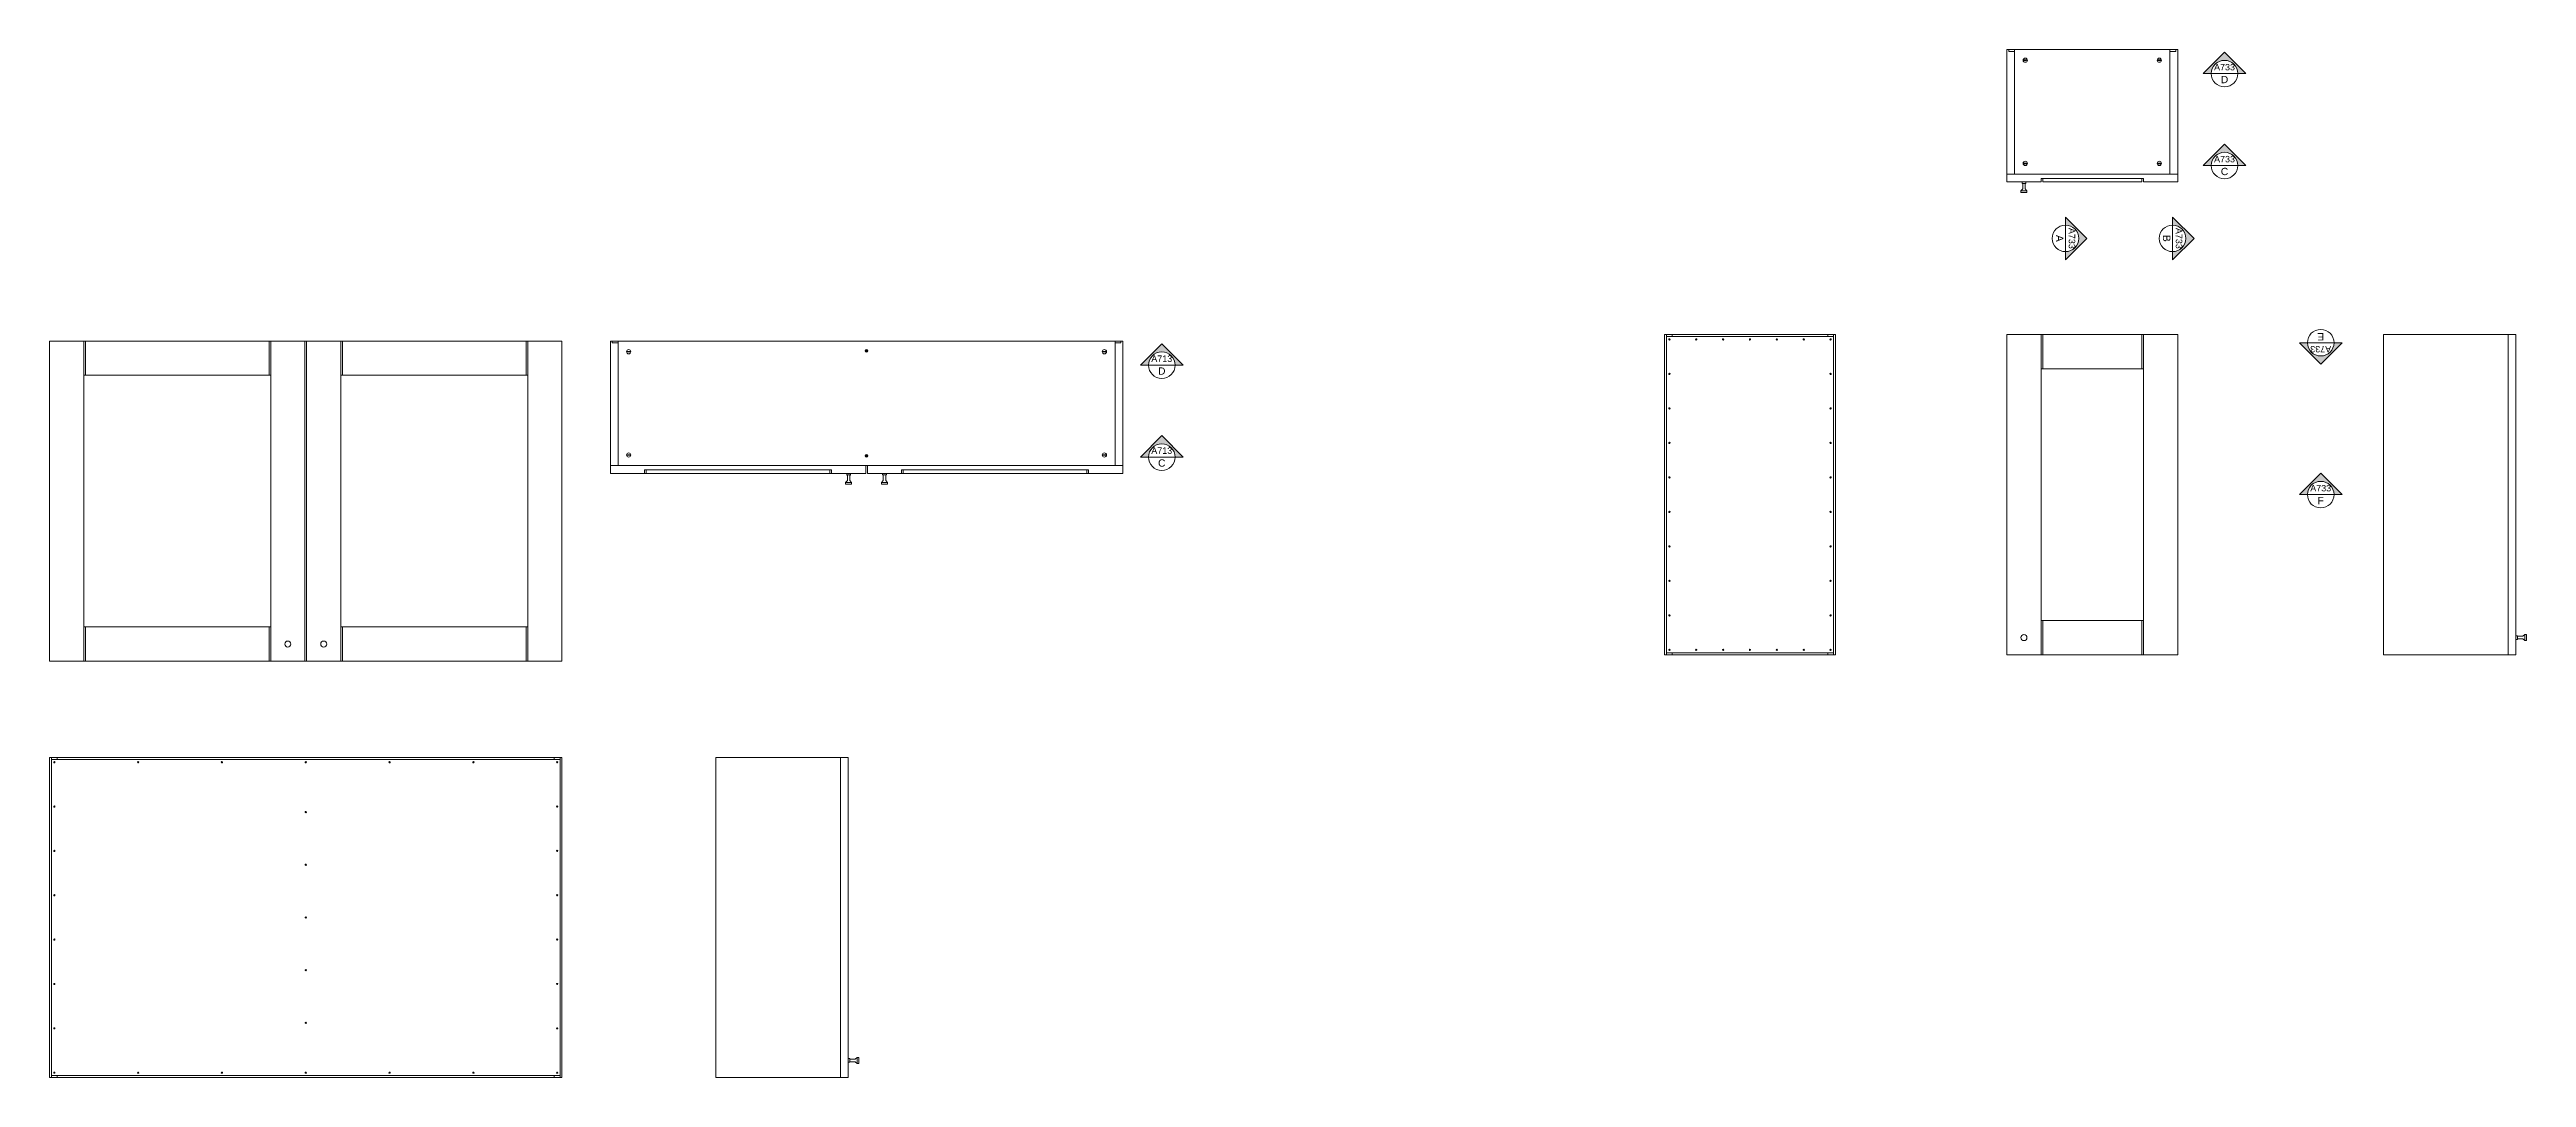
# Model space of a CAD drawing. Header units: centimetres. Extents: x -2268 to 3476, y -1681 to 1470.
# Drawn here: x -2268 to -1688, y 1229 to 1470 of the extents above; entities that cross this region are included whole.
import ezdxf
from ezdxf.enums import TextEntityAlignment as Align

# ---------------------------------------------------------------- set-up
doc = ezdxf.new("R2010")
doc.units = ezdxf.units.CM
doc.layers.get('0').update_dxf_attribs({"color": 5})
for name, color, linetype, lineweight in [('A-FURN_Num_Penna__251_Num_Penna__251_Num_Penna__2_Num_Penna__251_Num_Penna__251_Num_Penna__251_Num_Penna__251_Num_Penna__251_Num_Penna__251_Num_Penna__251_Num_Penna__251_Num_Penna__3_Num_Penna__3_Num_Penna__3_Num_Penna__3', 3, 'Continuous', 18), ('A-FURN_Num_Penna__252_Num_Penna__252_Num_Penna__3_Num_Penna__252_Num_Penna__252_Num_Penna__252_Num_Penna__252_Num_Penna__252_Num_Penna__252_Num_Penna__5_Num_Penna__5_Num_Penna__5_Num_Penna__5_Num_Penna__5_Num_Penna__5', 5, 'Continuous', 18), ('A-PRSP-1', 7, 'Continuous', 40), ('A-SECT-PATT_Num_Penna__5_Num_Penna__5_Num_Penna__5_Num_Penna__5_Num_Penna__5_Num_Penna__5_Num_Penna__5_Num_Penna__5_Num_Penna__5_Num_Penna__5_Num_Penna__5_Num_Penna__5_Num_Penna__5_Num_Penna__5', 5, 'Continuous', 18), ('A-SECT-PATT_Num_Penna__6_Num_Penna__6_Num_Penna__6_Num_Penna__6_Num_Penna__6_Num_Penna__6_Num_Penna__6_Num_Penna__6_Num_Penna__3_Num_Penna__3_Num_Penna__3_Num_Penna__3_Num_Penna__3_Num_Penna__3', 3, 'Continuous', 18), ('A-SECT-PATT_Num_Penna__6_Num_Penna__6_Num_Penna__6_Num_Penna__6_Num_Penna__6_Num_Penna__6_Num_Penna__6_Num_Penna__6_Num_Penna__3_Num_Penna__3_Num_Penna__3_Num_Penna__3_Num_Penna__3_Num_Penna__5', 5, 'Continuous', 18), ('A-SECT-PATT_Num_Penna__6_Num_Penna__6_Num_Penna__6_Num_Penna__6_Num_Penna__6_Num_Penna__6_Num_Penna__6_Num_Penna__6_Num_Penna__6_Num_Penna__5_Num_Penna__5_Num_Penna__5_Num_Penna__5_Num_Penna__5', 5, 'Continuous', 18), ('A-SECT-PATT_Num_Penna__6_Num_Penna__6_Num_Penna__6_Num_Penna__6_Num_Penna__6_Num_Penna__6_Num_Penna__6_Num_Penna__6_Num_Penna__6_Num_Penna__6_Num_Penna__6_Num_Penna__6_Num_Penna__6_Num_Penna__6', 6, 'Continuous', 18), ('PDF10_Solid Fills_Num_Penna__5_Num_Penna__5_Num_Penna__5_Num_Penna__5_Num_Penna__5_Num_Penna__5_Num_Penna__5_Num_Penna__5', 5, 'Continuous', 18), ('PDF16_Geometry_Num_Penna__5_Num_Penna__5_Num_Penna__5_Num_Penna__5_Num_Penna__5_Num_Penna__5_Num_Penna__5_Num_Penna__3_Num_Penna__3_Num_Penna__3_Num_Penna__3_Num_Penna__3_Num_Penna__3_Num_Penna__3', 3, 'Continuous', 18), ('PDF16_Geometry_Num_Penna__5_Num_Penna__5_Num_Penna__5_Num_Penna__5_Num_Penna__5_Num_Penna__5_Num_Penna__5_Num_Penna__5_Num_Penna__5_Num_Penna__5_Num_Penna__5_Num_Penna__5_Num_Penna__5_Num_Penna__5', 5, 'Continuous', 18), ('PDF16_Geometry_Num_Penna__6_Num_Penna__6_Num_Penna__3_Num_Penna__3_Num_Penna__3_Num_Penna__3_Num_Penna__3_Num_Penna__3_Num_Penna__3_Num_Penna__3_Num_Penna__3_Num_Penna__3_Num_Penna__3_Num_Penna__3', 3, 'Continuous', 18), ('PDF16_Geometry_Num_Penna__6_Num_Penna__6_Num_Penna__3_Num_Penna__3_Num_Penna__3_Num_Penna__3_Num_Penna__3_Num_Penna__3_Num_Penna__3_Num_Penna__3_Num_Penna__3_Num_Penna__3_Num_Penna__3_Num_Penna__5', 5, 'Continuous', 18), ('PDF16_Geometry_Num_Penna__6_Num_Penna__6_Num_Penna__6_Num_Penna__3_Num_Penna__3_Num_Penna__3_Num_Penna__3_Num_Penna__3_Num_Penna__3_Num_Penna__3_Num_Penna__3_Num_Penna__3_Num_Penna__3_Num_Penna__3', 3, 'Continuous', 18), ('PDF16_Geometry_Num_Penna__6_Num_Penna__6_Num_Penna__6_Num_Penna__6_Num_Penna__6_Num_Penna__6_Num_Penna__6_Num_Penna__6_Num_Penna__6_Num_Penna__6_Num_Penna__6_Num_Penna__6_Num_Penna__6_Num_Penna__6', 6, 'Continuous', 18), ('PDF17_Solid Fills_Num_Penna__5_Num_Penna__5_Num_Penna__5_Num_Penna__5_Num_Penna__5_Num_Penna__5', 5, 'Continuous', 18), ('PDF_Geometry_Num_Penna__7_Num_Penna__7_Num_Penna__3_Num_Penna__6_Num_Penna__6_Num_Penna__6_Num_Penna__6_Num_Penna__6_Num_Penna__6_Num_Penna__6_Num_Penna__6_Num_Penna__6_Num_Penna__6_Num_Penna__6', 6, 'Continuous', 18)]:
    doc.layers.add(name, color=color, linetype=linetype, lineweight=lineweight)
doc.styles.get("Standard").update_dxf_attribs({"font": 'Arial.ttf'})

# ---------------------------------------------------------------- blocks, each defined once
blk = doc.blocks.new('SYMBOL')
at = {"layer": 'A-PRSP-1', "linetype": 'Continuous', "lineweight": 20}
h = blk.add_hatch(color=256, dxfattribs=at)
h.dxf.hatch_style = 1
h.paths.add_polyline_path([(11.206, 4.948), (11.316, 4.948, -1), (11.678, 4.948), (11.788, 4.948), (11.497, 5.241)])
at = {"linetype": 'Continuous', "lineweight": 20}
blk.add_line((11.316, 4.948), (11.678, 4.948), dxfattribs=at)
at = {"layer": 'A-PRSP-1', "linetype": 'Continuous', "lineweight": 20}
for p, q in [((11.206, 4.948), (11.497, 5.241)), ((11.788, 4.948), (11.497, 5.241)), ((11.316, 4.948), (11.206, 4.948)), ((11.678, 4.948), (11.788, 4.948))]:
    blk.add_line(p, q, dxfattribs=at)
blk.add_circle((11.497, 4.948), 0.181, dxfattribs=at)
at = {"linetype": 'Continuous', "lineweight": 20}
for tag, p in [('TAVOLA', (11.497, 5.08)), ('SEZIONE', (11.497, 4.918))]:
    blk.add_attdef(tag, text='', height=0.1, dxfattribs=at).set_placement(p, align=Align.TOP_CENTER)

msp = doc.modelspace()

# ---------------------------------------------------------------- linework, layer by layer
at = {"layer": 'A-FURN_Num_Penna__251_Num_Penna__251_Num_Penna__2_Num_Penna__251_Num_Penna__251_Num_Penna__251_Num_Penna__251_Num_Penna__251_Num_Penna__251_Num_Penna__251_Num_Penna__251_Num_Penna__3_Num_Penna__3_Num_Penna__3_Num_Penna__3', "color": 5, "linetype": 'Continuous', "lineweight": 18}
for p, q in [((-2128.8489, 1370.3135), (-2128.4489, 1370.3135)), ((-2085.4489, 1370.3135), (-2085.0489, 1370.3135)), ((-2068.6489, 1370.3135), (-2068.2489, 1370.3135)), ((-2025.2489, 1370.3135), (-2024.8489, 1370.3135))]:
    msp.add_line(p, q, dxfattribs=at)
at = {"layer": 'A-FURN_Num_Penna__252_Num_Penna__252_Num_Penna__3_Num_Penna__252_Num_Penna__252_Num_Penna__252_Num_Penna__252_Num_Penna__252_Num_Penna__252_Num_Penna__5_Num_Penna__5_Num_Penna__5_Num_Penna__5_Num_Penna__5_Num_Penna__5', "color": 5, "linetype": 'Continuous', "lineweight": 18}
for centre in [(-2267.0483, 1302.6264), (-2247.4233, 1302.6264), (-2227.7983, 1302.6264), (-2208.1733, 1302.6264), (-2188.5483, 1302.6264), (-2168.9233, 1302.6264), (-2149.2983, 1302.6264), (-2267.0483, 1292.2336), (-2208.1733, 1290.9514), (-2149.2983, 1292.2336), (-2267.0483, 1281.8407), (-2149.2983, 1281.8407), (-2208.1733, 1278.6014), (-2267.0483, 1271.4478), (-2149.2983, 1271.4478), (-2208.1733, 1266.2514), (-2267.0483, 1261.055), (-2149.2983, 1261.055), (-2208.1733, 1253.9014), (-2267.0483, 1250.6621), (-2149.2983, 1250.6621), (-2208.1733, 1241.5514), (-2267.0483, 1240.2693), (-2149.2983, 1240.2693), (-2267.0483, 1229.8764), (-2247.4233, 1229.8764), (-2227.7983, 1229.8764), (-2208.1733, 1229.8764), (-2188.5483, 1229.8764), (-2168.9233, 1229.8764), (-2149.2983, 1229.8764)]:
    msp.add_circle(centre, 0.15, dxfattribs=at)
at = {"layer": 'A-SECT-PATT_Num_Penna__5_Num_Penna__5_Num_Penna__5_Num_Penna__5_Num_Penna__5_Num_Penna__5_Num_Penna__5_Num_Penna__5_Num_Penna__5_Num_Penna__5_Num_Penna__5_Num_Penna__5_Num_Penna__5_Num_Penna__5', "color": 5, "linetype": 'Continuous', "lineweight": 18}
for centre in [(-2212.3746, 1330.3135), (-2203.9746, 1330.3135)]:
    msp.add_circle(centre, 0.7, dxfattribs=at)
at = {"layer": 'A-SECT-PATT_Num_Penna__6_Num_Penna__6_Num_Penna__6_Num_Penna__6_Num_Penna__6_Num_Penna__6_Num_Penna__6_Num_Penna__6_Num_Penna__3_Num_Penna__3_Num_Penna__3_Num_Penna__3_Num_Penna__3_Num_Penna__3', "color": 5, "linetype": 'Continuous', "lineweight": 18}
msp.add_line((-1889.5239, 1402.8247), (-1888.1739, 1402.8247), dxfattribs=at)
at = {"layer": 'A-SECT-PATT_Num_Penna__6_Num_Penna__6_Num_Penna__6_Num_Penna__6_Num_Penna__6_Num_Penna__6_Num_Penna__6_Num_Penna__6_Num_Penna__3_Num_Penna__3_Num_Penna__3_Num_Penna__3_Num_Penna__3_Num_Penna__5', "color": 5, "linetype": 'Continuous', "lineweight": 18}
for p, q in [((-1851.7739, 1402.8247), (-1850.4239, 1402.8247)), ((-1889.5239, 1327.8247), (-1888.1739, 1327.8247)), ((-1851.7739, 1327.8247), (-1850.4239, 1327.8247))]:
    msp.add_line(p, q, dxfattribs=at)
at = {"layer": 'A-SECT-PATT_Num_Penna__6_Num_Penna__6_Num_Penna__6_Num_Penna__6_Num_Penna__6_Num_Penna__6_Num_Penna__6_Num_Penna__6_Num_Penna__6_Num_Penna__5_Num_Penna__5_Num_Penna__5_Num_Penna__5_Num_Penna__5', "color": 5, "linetype": 'Continuous', "lineweight": 18}
msp.add_circle((-1805.8159, 1331.8247), 0.7, dxfattribs=at)
at = {"layer": 'A-SECT-PATT_Num_Penna__6_Num_Penna__6_Num_Penna__6_Num_Penna__6_Num_Penna__6_Num_Penna__6_Num_Penna__6_Num_Penna__6_Num_Penna__6_Num_Penna__6_Num_Penna__6_Num_Penna__6_Num_Penna__6_Num_Penna__6', "color": 6, "linetype": 'Continuous', "lineweight": 18}
for p, q in [((-1801.8159, 1439.4262), (-1801.8159, 1438.6262)), ((-1801.4159, 1439.4262), (-1801.4159, 1438.6262)), ((-1778.2159, 1439.4262), (-1778.2159, 1438.6262)), ((-1777.8159, 1439.4262), (-1777.8159, 1438.6262)), ((-2260.1733, 1401.3135), (-2260.1733, 1326.3135)), ((-2259.7733, 1401.3135), (-2259.7733, 1393.3135)), ((-2216.7733, 1401.3135), (-2216.7733, 1393.3135)), ((-2216.3733, 1401.3135), (-2216.3733, 1326.3135)), ((-2208.3733, 1401.3135), (-2208.3733, 1326.3135)), ((-2207.976, 1401.3135), (-2207.976, 1326.3135)), ((-2199.9733, 1401.3135), (-2199.9733, 1326.3135)), ((-2199.5733, 1401.3135), (-2199.5733, 1393.3135)), ((-2156.5733, 1401.3135), (-2156.5733, 1393.3135)), ((-2156.1733, 1401.3135), (-2156.1733, 1326.3135)), ((-1889.9739, 1402.8247), (-1889.5239, 1402.8247)), ((-1889.9739, 1402.8247), (-1889.9739, 1327.8247)), ((-1889.5239, 1402.8247), (-1889.5239, 1327.8247)), ((-1889.5239, 1402.3747), (-1888.1739, 1402.3747)), ((-1888.1739, 1402.8247), (-1888.1739, 1402.3747)), ((-1888.1739, 1402.8247), (-1851.7739, 1402.8247)), ((-1888.1739, 1402.3747), (-1850.4239, 1402.3747)), ((-1851.7739, 1402.8247), (-1851.7739, 1402.3747)), ((-1850.4239, 1402.8247), (-1850.4239, 1327.8247)), ((-1850.4239, 1402.8247), (-1849.9739, 1402.8247)), ((-1849.9739, 1402.8247), (-1849.9739, 1327.8247)), ((-1809.8159, 1402.8247), (-1769.8159, 1402.8247)), ((-1809.8159, 1402.8247), (-1809.8159, 1327.8247)), ((-1801.8159, 1402.8247), (-1801.8159, 1327.8247)), ((-1801.4159, 1402.8247), (-1801.4159, 1394.8247)), ((-1778.2159, 1402.8247), (-1778.2159, 1394.8247)), ((-1777.8159, 1402.8247), (-1777.8159, 1327.8247)), ((-1769.8159, 1402.8247), (-1769.8159, 1327.8247)), ((-2260.1733, 1393.3135), (-2216.3733, 1393.3135)), ((-2199.9733, 1393.3135), (-2156.1733, 1393.3135)), ((-1801.8159, 1394.8247), (-1777.8159, 1394.8247)), ((-2128.8489, 1371.1135), (-2128.8489, 1370.3135)), ((-2128.4489, 1371.1135), (-2128.4489, 1370.3135)), ((-2085.4489, 1371.1135), (-2085.4489, 1370.3135)), ((-2085.0489, 1371.1135), (-2085.0489, 1370.3135)), ((-2068.6489, 1371.1135), (-2068.6489, 1370.3135)), ((-2068.2489, 1371.1135), (-2068.2489, 1370.3135)), ((-2025.2489, 1371.1135), (-2025.2489, 1370.3135)), ((-2024.8489, 1371.1135), (-2024.8489, 1370.3135)), ((-2260.1733, 1334.3135), (-2216.3733, 1334.3135)), ((-2259.7733, 1334.3135), (-2259.7733, 1326.3135)), ((-2216.7733, 1334.3135), (-2216.7733, 1326.3135)), ((-2199.9733, 1334.3135), (-2156.1733, 1334.3135)), ((-2199.5733, 1334.3135), (-2199.5733, 1326.3135)), ((-2156.5733, 1334.3135), (-2156.5733, 1326.3135)), ((-1801.8159, 1335.8247), (-1777.8159, 1335.8247)), ((-1801.4159, 1335.8247), (-1801.4159, 1327.8247)), ((-1778.2159, 1335.8247), (-1778.2159, 1327.8247)), ((-1889.5239, 1328.2747), (-1888.1739, 1328.2747)), ((-1888.1739, 1327.8247), (-1888.1739, 1328.2747)), ((-1888.1739, 1328.2747), (-1850.4239, 1328.2747)), ((-1851.7739, 1327.8247), (-1851.7739, 1328.2747)), ((-1889.9739, 1327.8247), (-1889.5239, 1327.8247)), ((-1888.1739, 1327.8247), (-1851.7739, 1327.8247)), ((-1850.4239, 1327.8247), (-1849.9739, 1327.8247)), ((-1809.8159, 1327.8247), (-1769.8159, 1327.8247))]:
    msp.add_line(p, q, dxfattribs=at)
at = {"layer": 'PDF10_Solid Fills_Num_Penna__5_Num_Penna__5_Num_Penna__5_Num_Penna__5_Num_Penna__5_Num_Penna__5_Num_Penna__5_Num_Penna__5', "color": 5, "linetype": 'Continuous', "lineweight": 18}
for p, q in [((-1805.2626, 1467.1762), (-1805.7693, 1467.1762)), ((-1805.2626, 1467.0762), (-1805.7693, 1467.0762)), ((-1774.3693, 1467.1762), (-1773.8626, 1467.1762)), ((-1774.3693, 1467.0762), (-1773.8626, 1467.0762)), ((-1805.2626, 1442.9762), (-1805.7693, 1442.9762)), ((-1805.2626, 1442.8762), (-1805.7693, 1442.8762)), ((-1774.3693, 1442.9762), (-1773.8626, 1442.9762)), ((-1774.3693, 1442.8762), (-1773.8626, 1442.8762)), ((-2132.2956, 1398.8635), (-2132.8023, 1398.8635)), ((-2132.2956, 1398.7635), (-2132.8023, 1398.7635)), ((-2076.9718, 1399.0135), (-2076.9045, 1399.1136)), ((-2076.9718, 1399.0135), (-2076.9045, 1398.9135)), ((-2076.9045, 1399.1136), (-2076.7934, 1399.1136)), ((-2076.9045, 1398.9135), (-2076.7934, 1398.9135)), ((-2076.7261, 1399.0135), (-2076.7934, 1399.1136)), ((-2076.7261, 1399.0135), (-2076.7934, 1398.9135)), ((-2021.4023, 1398.8635), (-2020.8956, 1398.8635)), ((-2021.4023, 1398.7635), (-2020.8956, 1398.7635)), ((-2132.2956, 1374.6635), (-2132.8023, 1374.6635)), ((-2132.2956, 1374.5635), (-2132.8023, 1374.5635)), ((-2076.9718, 1374.4135), (-2076.9045, 1374.5136)), ((-2076.9718, 1374.4135), (-2076.9045, 1374.3135)), ((-2076.9045, 1374.5136), (-2076.7934, 1374.5136)), ((-2076.9045, 1374.3135), (-2076.7934, 1374.3135)), ((-2076.7261, 1374.4135), (-2076.7934, 1374.5136)), ((-2076.7261, 1374.4135), (-2076.7934, 1374.3135)), ((-2021.4023, 1374.6635), (-2020.8956, 1374.6635)), ((-2021.4023, 1374.5635), (-2020.8956, 1374.5635))]:
    msp.add_line(p, q, dxfattribs=at)
for centre, radius in [((-1805.5159, 1467.1262), 0.5), ((-1774.1159, 1467.1262), 0.5), ((-1805.5159, 1442.9262), 0.5), ((-1774.1159, 1442.9262), 0.5), ((-2132.5489, 1398.8135), 0.5), ((-2076.8489, 1399.0135), 0.3), ((-2021.1489, 1398.8135), 0.5), ((-2132.5489, 1374.6135), 0.5), ((-2076.8489, 1374.4135), 0.3), ((-2021.1489, 1374.6135), 0.5)]:
    msp.add_circle(centre, radius, dxfattribs=at)
for centre, start, end in [((-1805.7693, 1467.1262), 90, 270), ((-1805.2626, 1467.1262), 270, 90), ((-1774.3693, 1467.1262), 90, 270), ((-1773.8626, 1467.1262), 270, 90), ((-1805.7693, 1442.9262), 90, 270), ((-1805.2626, 1442.9262), 270, 90), ((-1774.3693, 1442.9262), 90, 270), ((-1773.8626, 1442.9262), 270, 90), ((-2132.8023, 1398.8135), 90, 270), ((-2132.2956, 1398.8135), 270, 90), ((-2021.4023, 1398.8135), 90, 270), ((-2020.8956, 1398.8135), 270, 90), ((-2132.8023, 1374.6135), 90, 270), ((-2132.2956, 1374.6135), 270, 90), ((-2021.4023, 1374.6135), 90, 270), ((-2020.8956, 1374.6135), 270, 90)]:
    msp.add_arc(centre, 0.05, start, end, dxfattribs=at)
at = {"layer": 'PDF16_Geometry_Num_Penna__5_Num_Penna__5_Num_Penna__5_Num_Penna__5_Num_Penna__5_Num_Penna__5_Num_Penna__5_Num_Penna__3_Num_Penna__3_Num_Penna__3_Num_Penna__3_Num_Penna__3_Num_Penna__3_Num_Penna__3', "color": 5, "linetype": 'Continuous', "lineweight": 18}
for p, q in [((-2208.3733, 1401.3135), (-2207.976, 1401.3135)), ((-2208.3733, 1326.3135), (-2207.976, 1326.3135))]:
    msp.add_line(p, q, dxfattribs=at)
at = {"layer": 'PDF16_Geometry_Num_Penna__5_Num_Penna__5_Num_Penna__5_Num_Penna__5_Num_Penna__5_Num_Penna__5_Num_Penna__5_Num_Penna__5_Num_Penna__5_Num_Penna__5_Num_Penna__5_Num_Penna__5_Num_Penna__5_Num_Penna__5', "color": 5, "linetype": 'Continuous', "lineweight": 18}
for p, q in [((-1805.3681, 1438.6262), (-1806.2637, 1438.6262)), ((-1806.2637, 1438.2608), (-1806.2637, 1438.6262)), ((-1805.3681, 1438.2608), (-1805.3681, 1438.6262)), ((-1806.5159, 1436.5174), (-1806.1152, 1436.9534)), ((-1805.1159, 1436.5174), (-1806.5159, 1436.5174)), ((-1806.5159, 1436.1262), (-1806.5159, 1436.5174)), ((-1805.1159, 1436.1262), (-1806.5159, 1436.1262)), ((-1805.3681, 1438.2608), (-1806.2637, 1438.2608)), ((-1806.1152, 1436.9534), (-1806.1152, 1438.1123)), ((-1805.5166, 1436.9534), (-1805.5166, 1438.1123)), ((-1805.1159, 1436.5174), (-1805.5166, 1436.9534)), ((-1805.1159, 1436.1262), (-1805.1159, 1436.5174)), ((-2081.4981, 1369.9481), (-2081.4981, 1370.3135)), ((-2080.6025, 1369.9481), (-2081.4981, 1369.9481)), ((-2081.3496, 1368.6407), (-2081.3496, 1369.7996)), ((-2080.4011, 1370.3135), (-2081.2967, 1370.3135)), ((-2080.7509, 1368.6407), (-2080.7509, 1369.7996)), ((-2080.6025, 1369.9481), (-2080.6025, 1370.3135)), ((-2072.2025, 1370.3135), (-2073.0981, 1370.3135)), ((-2073.0981, 1369.9481), (-2073.0981, 1370.3135)), ((-2072.2025, 1369.9481), (-2073.0981, 1369.9481)), ((-2072.9496, 1368.6407), (-2072.9496, 1369.7996)), ((-2072.3509, 1368.6407), (-2072.3509, 1369.7996)), ((-2072.2025, 1369.9481), (-2072.2025, 1370.3135)), ((-2081.7503, 1368.2047), (-2081.3496, 1368.6407)), ((-2080.3503, 1368.2047), (-2081.7503, 1368.2047)), ((-2081.7503, 1367.8135), (-2081.7503, 1368.2047)), ((-2080.3503, 1367.8135), (-2081.7503, 1367.8135)), ((-2080.3503, 1368.2047), (-2080.7509, 1368.6407)), ((-2080.3503, 1367.8135), (-2080.3503, 1368.2047)), ((-2073.3503, 1368.2047), (-2072.9496, 1368.6407)), ((-2071.9503, 1368.2047), (-2073.3503, 1368.2047)), ((-2073.3503, 1367.8135), (-2073.3503, 1368.2047)), ((-2071.9503, 1367.8135), (-2073.3503, 1367.8135)), ((-2071.9503, 1368.2047), (-2072.3509, 1368.6407)), ((-2071.9503, 1367.8135), (-2071.9503, 1368.2047)), ((-1690.2754, 1332.2725), (-1690.6409, 1332.2725)), ((-1690.2754, 1331.3769), (-1690.6409, 1331.3769)), ((-1690.2754, 1332.2725), (-1690.2754, 1331.3769)), ((-1688.968, 1332.124), (-1690.1269, 1332.124)), ((-1688.968, 1331.5254), (-1690.1269, 1331.5254)), ((-1688.532, 1332.5247), (-1688.968, 1332.124)), ((-1688.532, 1331.1247), (-1688.968, 1331.5254)), ((-1688.1409, 1332.5247), (-1688.532, 1332.5247)), ((-1688.532, 1332.5247), (-1688.532, 1331.1247)), ((-1688.1409, 1331.1247), (-1688.532, 1331.1247)), ((-1688.1409, 1332.5247), (-1688.1409, 1331.1247)), ((-2080.7986, 1233.1992), (-2081.164, 1233.1992)), ((-2080.7986, 1232.3036), (-2081.164, 1232.3036)), ((-2080.7986, 1233.1992), (-2080.7986, 1232.3036)), ((-2079.4912, 1233.0507), (-2080.6501, 1233.0507)), ((-2079.4912, 1232.4521), (-2080.6501, 1232.4521)), ((-2079.0552, 1233.4514), (-2079.4912, 1233.0507)), ((-2079.0552, 1232.0514), (-2079.4912, 1232.4521)), ((-2078.664, 1233.4514), (-2079.0552, 1233.4514)), ((-2079.0552, 1233.4514), (-2079.0552, 1232.0514)), ((-2078.664, 1232.0514), (-2079.0552, 1232.0514)), ((-2078.664, 1233.4514), (-2078.664, 1232.0514))]:
    msp.add_line(p, q, dxfattribs=at)
for centre, start, end in [((-1806.2637, 1438.1123), 0, 90), ((-1805.3681, 1438.1123), 90, 180), ((-2081.4981, 1369.7996), 0, 90), ((-2080.6025, 1369.7996), 90, 180), ((-2073.0981, 1369.7996), 0, 90), ((-2072.2025, 1369.7996), 90, 180), ((-1690.1269, 1332.2725), 180, 270), ((-1690.1269, 1331.3769), 90, 180), ((-2080.6501, 1233.1992), 180, 270), ((-2080.6501, 1232.3036), 90, 180)]:
    msp.add_arc(centre, 0.1485, start, end, dxfattribs=at)
at = {"layer": 'PDF16_Geometry_Num_Penna__6_Num_Penna__6_Num_Penna__3_Num_Penna__3_Num_Penna__3_Num_Penna__3_Num_Penna__3_Num_Penna__3_Num_Penna__3_Num_Penna__3_Num_Penna__3_Num_Penna__3_Num_Penna__3_Num_Penna__3', "color": 5, "linetype": 'Continuous', "lineweight": 18}
for p, q in [((-2136.3989, 1401.3135), (-2135.0489, 1401.3135)), ((-2018.6489, 1401.3135), (-2017.2989, 1401.3135))]:
    msp.add_line(p, q, dxfattribs=at)
at = {"layer": 'PDF16_Geometry_Num_Penna__6_Num_Penna__6_Num_Penna__3_Num_Penna__3_Num_Penna__3_Num_Penna__3_Num_Penna__3_Num_Penna__3_Num_Penna__3_Num_Penna__3_Num_Penna__3_Num_Penna__3_Num_Penna__3_Num_Penna__5', "color": 5, "linetype": 'Continuous', "lineweight": 18}
for p, q in [((-1809.3659, 1469.6262), (-1808.0159, 1469.6262)), ((-1771.6159, 1469.6262), (-1770.2659, 1469.6262))]:
    msp.add_line(p, q, dxfattribs=at)
at = {"layer": 'PDF16_Geometry_Num_Penna__6_Num_Penna__6_Num_Penna__6_Num_Penna__3_Num_Penna__3_Num_Penna__3_Num_Penna__3_Num_Penna__3_Num_Penna__3_Num_Penna__3_Num_Penna__3_Num_Penna__3_Num_Penna__3_Num_Penna__3', "color": 5, "linetype": 'Continuous', "lineweight": 18}
for p, q in [((-2267.7233, 1303.7514), (-2266.3733, 1303.7514)), ((-2149.9733, 1303.7514), (-2148.6233, 1303.7514)), ((-2267.7233, 1228.7514), (-2266.3733, 1228.7514)), ((-2149.9733, 1228.7514), (-2148.6233, 1228.7514))]:
    msp.add_line(p, q, dxfattribs=at)
at = {"layer": 'PDF16_Geometry_Num_Penna__6_Num_Penna__6_Num_Penna__6_Num_Penna__6_Num_Penna__6_Num_Penna__6_Num_Penna__6_Num_Penna__6_Num_Penna__6_Num_Penna__6_Num_Penna__6_Num_Penna__6_Num_Penna__6_Num_Penna__6', "color": 6, "linetype": 'Continuous', "lineweight": 18}
for p, q in [((-1809.8159, 1469.6262), (-1809.3659, 1469.6262)), ((-1809.8159, 1469.6262), (-1809.8159, 1438.6262)), ((-1809.3659, 1469.6262), (-1809.3659, 1469.1762)), ((-1809.3659, 1469.1762), (-1808.0159, 1469.1762)), ((-1808.0159, 1469.6262), (-1808.0159, 1440.4262)), ((-1808.0159, 1469.6262), (-1769.8159, 1469.6262)), ((-1771.6159, 1469.6262), (-1771.6159, 1440.4262)), ((-1770.2659, 1469.1762), (-1771.6159, 1469.1762)), ((-1770.2659, 1469.6262), (-1770.2659, 1469.1762)), ((-1770.2659, 1469.6262), (-1769.8159, 1469.6262)), ((-1769.8159, 1469.6262), (-1769.8159, 1438.6262)), ((-1809.8159, 1440.4262), (-1769.8159, 1440.4262)), ((-1809.8159, 1438.6262), (-1801.8159, 1438.6262)), ((-1801.8159, 1439.4262), (-1777.8159, 1439.4262)), ((-1801.4159, 1438.6262), (-1778.2159, 1438.6262)), ((-1777.8159, 1438.6262), (-1769.8159, 1438.6262)), ((-2268.1733, 1401.3135), (-2208.3733, 1401.3135)), ((-2268.1733, 1401.3135), (-2268.1733, 1326.3135)), ((-2207.976, 1401.3135), (-2148.1733, 1401.3135)), ((-2148.1733, 1401.3135), (-2148.1733, 1326.3135)), ((-2136.8489, 1401.3135), (-2136.3989, 1401.3135)), ((-2136.8489, 1401.3135), (-2136.8489, 1370.3135)), ((-2136.3989, 1401.3135), (-2136.3989, 1400.8635)), ((-2136.3989, 1400.8635), (-2135.0489, 1400.8635)), ((-2135.0489, 1401.3135), (-2135.0489, 1372.1135)), ((-2135.0489, 1401.3135), (-2018.6489, 1401.3135)), ((-2018.6489, 1401.3135), (-2018.6489, 1372.1135)), ((-2017.2989, 1400.8635), (-2018.6489, 1400.8635)), ((-2017.2989, 1401.3135), (-2017.2989, 1400.8635)), ((-2017.2989, 1401.3135), (-2016.8489, 1401.3135)), ((-2016.8489, 1401.3135), (-2016.8489, 1370.3135)), ((-1721.6409, 1327.8247), (-1721.6409, 1402.8247)), ((-1721.6409, 1402.8247), (-1690.6409, 1402.8247)), ((-1692.4409, 1402.8247), (-1692.4409, 1327.8247)), ((-1690.6409, 1402.8247), (-1690.6409, 1327.8247)), ((-2136.8489, 1372.1135), (-2016.8489, 1372.1135)), ((-2136.8489, 1370.3135), (-2128.8489, 1370.3135)), ((-2128.8489, 1371.1135), (-2085.0489, 1371.1135)), ((-2128.4489, 1370.3135), (-2085.4489, 1370.3135)), ((-2085.0489, 1370.3135), (-2077.0489, 1370.3135)), ((-2077.0489, 1370.3135), (-2077.0489, 1372.1135)), ((-2076.6489, 1370.3135), (-2076.6489, 1372.1135)), ((-2076.6489, 1370.3135), (-2068.6489, 1370.3135)), ((-2068.6489, 1371.1135), (-2024.8489, 1371.1135)), ((-2068.2489, 1370.3135), (-2025.2489, 1370.3135)), ((-2024.8489, 1370.3135), (-2016.8489, 1370.3135)), ((-2268.1733, 1326.3135), (-2208.3733, 1326.3135)), ((-2207.976, 1326.3135), (-2148.1733, 1326.3135)), ((-1721.6409, 1327.8247), (-1690.6409, 1327.8247)), ((-2268.1733, 1303.7514), (-2268.1733, 1228.7514)), ((-2268.1733, 1303.7514), (-2267.7233, 1303.7514)), ((-2267.7233, 1303.7514), (-2267.7233, 1228.7514)), ((-2267.7233, 1303.3014), (-2266.3733, 1303.3014)), ((-2266.3733, 1303.7514), (-2149.9733, 1303.7514)), ((-2266.3733, 1303.3014), (-2149.9733, 1303.3014)), ((-2149.9733, 1303.3014), (-2148.6233, 1303.3014)), ((-2148.6233, 1303.7514), (-2148.6233, 1228.7514)), ((-2148.6233, 1303.7514), (-2148.1733, 1303.7514)), ((-2148.1733, 1303.7514), (-2148.1733, 1228.7514)), ((-2112.164, 1228.7514), (-2112.164, 1303.7514)), ((-2112.164, 1303.7514), (-2081.164, 1303.7514)), ((-2082.964, 1303.7514), (-2082.964, 1228.7514)), ((-2081.164, 1303.7514), (-2081.164, 1228.7514)), ((-2268.1733, 1228.7514), (-2267.7233, 1228.7514)), ((-2267.7233, 1229.2014), (-2266.3733, 1229.2014)), ((-2266.3733, 1229.2014), (-2266.3733, 1228.7514)), ((-2266.3733, 1229.2014), (-2149.9733, 1229.2014)), ((-2266.3733, 1228.7514), (-2149.9733, 1228.7514)), ((-2149.9733, 1229.2014), (-2148.6233, 1229.2014)), ((-2149.9733, 1229.2014), (-2149.9733, 1228.7514)), ((-2148.6233, 1228.7514), (-2148.1733, 1228.7514)), ((-2112.164, 1228.7514), (-2081.164, 1228.7514))]:
    msp.add_line(p, q, dxfattribs=at)
at = {"layer": 'PDF17_Solid Fills_Num_Penna__5_Num_Penna__5_Num_Penna__5_Num_Penna__5_Num_Penna__5_Num_Penna__5', "color": 5, "linetype": 'Continuous', "lineweight": 18}
for centre in [(-1888.8489, 1401.6997), (-1882.5573, 1401.6997), (-1876.2656, 1401.6997), (-1869.9739, 1401.6997), (-1863.6823, 1401.6997), (-1857.3906, 1401.6997), (-1851.0989, 1401.6997), (-1888.8489, 1393.6163), (-1851.0989, 1393.6163), (-1888.8489, 1385.533), (-1851.0989, 1385.533), (-1888.8489, 1377.4497), (-1851.0989, 1377.4497), (-1888.8489, 1369.3663), (-1851.0989, 1369.3663), (-1888.8489, 1361.283), (-1851.0989, 1361.283), (-1888.8489, 1353.1997), (-1851.0989, 1353.1997), (-1888.8489, 1345.1163), (-1851.0989, 1345.1163), (-1888.8489, 1337.033), (-1851.0989, 1337.033), (-1888.8489, 1328.9497), (-1882.5573, 1328.9497), (-1876.2656, 1328.9497), (-1869.9739, 1328.9497), (-1863.6823, 1328.9497), (-1857.3906, 1328.9497), (-1851.0989, 1328.9497)]:
    msp.add_circle(centre, 0.15, dxfattribs=at)
at = {"layer": 'PDF_Geometry_Num_Penna__7_Num_Penna__7_Num_Penna__3_Num_Penna__6_Num_Penna__6_Num_Penna__6_Num_Penna__6_Num_Penna__6_Num_Penna__6_Num_Penna__6_Num_Penna__6_Num_Penna__6_Num_Penna__6_Num_Penna__6', "color": 6, "linetype": 'Continuous', "lineweight": 18}
for p, q in [((-2266.3733, 1303.7514), (-2266.3733, 1303.3014)), ((-2149.9733, 1303.7514), (-2149.9733, 1303.3014))]:
    msp.add_line(p, q, dxfattribs=at)

# ---------------------------------------------------------------- block references
at = {"color": 3}
ref = msp.add_blockref('SYMBOL', (-1956.5659, 1378.8777), dxfattribs=dict(at, xscale=17.19744132912916, yscale=17.19744132912916, zscale=17.19744132912916))
ref.add_attrib('SEZIONE', 'D', dxfattribs={"linetype": 'Continuous', "lineweight": 20, "height": 1.7197}).set_placement((-1758.8468, 1463.4569), align=Align.TOP_CENTER)
ref.add_attrib('TAVOLA', 'A733', dxfattribs={"linetype": 'Continuous', "lineweight": 20, "height": 1.5}).set_placement((-1758.8468, 1466.2405), align=Align.TOP_CENTER)
ref = msp.add_blockref('SYMBOL', (-1956.5659, 1357.3311), dxfattribs=dict(at, xscale=17.19744132912916, yscale=17.19744132912916, zscale=17.19744132912916))
ref.add_attrib('SEZIONE', 'C', dxfattribs={"linetype": 'Continuous', "lineweight": 20, "height": 1.7197}).set_placement((-1758.8468, 1441.9103), align=Align.TOP_CENTER)
ref.add_attrib('TAVOLA', 'A733', dxfattribs={"linetype": 'Continuous', "lineweight": 20, "height": 1.5}).set_placement((-1758.8468, 1444.6939), align=Align.TOP_CENTER)
ref = msp.add_blockref('SYMBOL', (-1881.1846, 1623.0907), dxfattribs=dict(at, xscale=17.19744132912916, yscale=17.19744132912916, zscale=17.19744132912916, rotation=270))
ref.add_attrib('SEZIONE', 'A', dxfattribs={"linetype": 'Continuous', "lineweight": 20, "height": 1.7197, "rotation": 270}).set_placement((-1796.6054, 1425.3716), align=Align.TOP_CENTER)
ref.add_attrib('TAVOLA', 'A733', dxfattribs={"linetype": 'Continuous', "lineweight": 20, "height": 1.5, "rotation": 270}).set_placement((-1793.8218, 1425.3716), align=Align.TOP_CENTER)
ref = msp.add_blockref('SYMBOL', (-1856.1133, 1623.0907), dxfattribs=dict(at, xscale=17.19744132912916, yscale=17.19744132912916, zscale=17.19744132912916, rotation=270))
ref.add_attrib('SEZIONE', 'B', dxfattribs={"linetype": 'Continuous', "lineweight": 20, "height": 1.7197, "rotation": 270}).set_placement((-1771.5341, 1425.3716), align=Align.TOP_CENTER)
ref.add_attrib('TAVOLA', 'A733', dxfattribs={"linetype": 'Continuous', "lineweight": 20, "height": 1.5, "rotation": 270}).set_placement((-1768.7505, 1425.3716), align=Align.TOP_CENTER)
ref = msp.add_blockref('SYMBOL', (-1538.6024, 1486.0226), dxfattribs=dict(at, xscale=17.19744132912916, yscale=17.19744132912916, zscale=17.19744132912916, rotation=180))
ref.add_attrib('SEZIONE', 'E', dxfattribs={"linetype": 'Continuous', "lineweight": 20, "height": 1.7197, "rotation": 180}).set_placement((-1736.3215, 1401.4434), align=Align.TOP_CENTER)
ref.add_attrib('TAVOLA', 'A733', dxfattribs={"linetype": 'Continuous', "lineweight": 20, "height": 1.5, "rotation": 180}).set_placement((-1736.3215, 1398.6598), align=Align.TOP_CENTER)
ref = msp.add_blockref('SYMBOL', (-2205.4396, 1310.5651), dxfattribs=dict(at, xscale=17.19744132912916, yscale=17.19744132912916, zscale=17.19744132912916))
ref.add_attrib('SEZIONE', 'D', dxfattribs={"linetype": 'Continuous', "lineweight": 20, "height": 1.7197}).set_placement((-2007.7205, 1395.1442), align=Align.TOP_CENTER)
ref.add_attrib('TAVOLA', 'A713', dxfattribs={"linetype": 'Continuous', "lineweight": 20, "height": 1.5}).set_placement((-2007.7205, 1397.9279), align=Align.TOP_CENTER)
ref = msp.add_blockref('SYMBOL', (-2205.4396, 1289.0185), dxfattribs=dict(at, xscale=17.19744132912916, yscale=17.19744132912916, zscale=17.19744132912916))
ref.add_attrib('SEZIONE', 'C', dxfattribs={"linetype": 'Continuous', "lineweight": 20, "height": 1.7197}).set_placement((-2007.7205, 1373.5976), align=Align.TOP_CENTER)
ref.add_attrib('TAVOLA', 'A713', dxfattribs={"linetype": 'Continuous', "lineweight": 20, "height": 1.5}).set_placement((-2007.7205, 1376.3813), align=Align.TOP_CENTER)
ref = msp.add_blockref('SYMBOL', (-1934.0406, 1280.2296), dxfattribs=dict(at, xscale=17.19744132912916, yscale=17.19744132912916, zscale=17.19744132912916))
ref.add_attrib('SEZIONE', 'F', dxfattribs={"linetype": 'Continuous', "lineweight": 20, "height": 1.7197}).set_placement((-1736.3215, 1364.8088), align=Align.TOP_CENTER)
ref.add_attrib('TAVOLA', 'A733', dxfattribs={"linetype": 'Continuous', "lineweight": 20, "height": 1.5}).set_placement((-1736.3215, 1367.5924), align=Align.TOP_CENTER)

doc.saveas('drawing.dxf')
